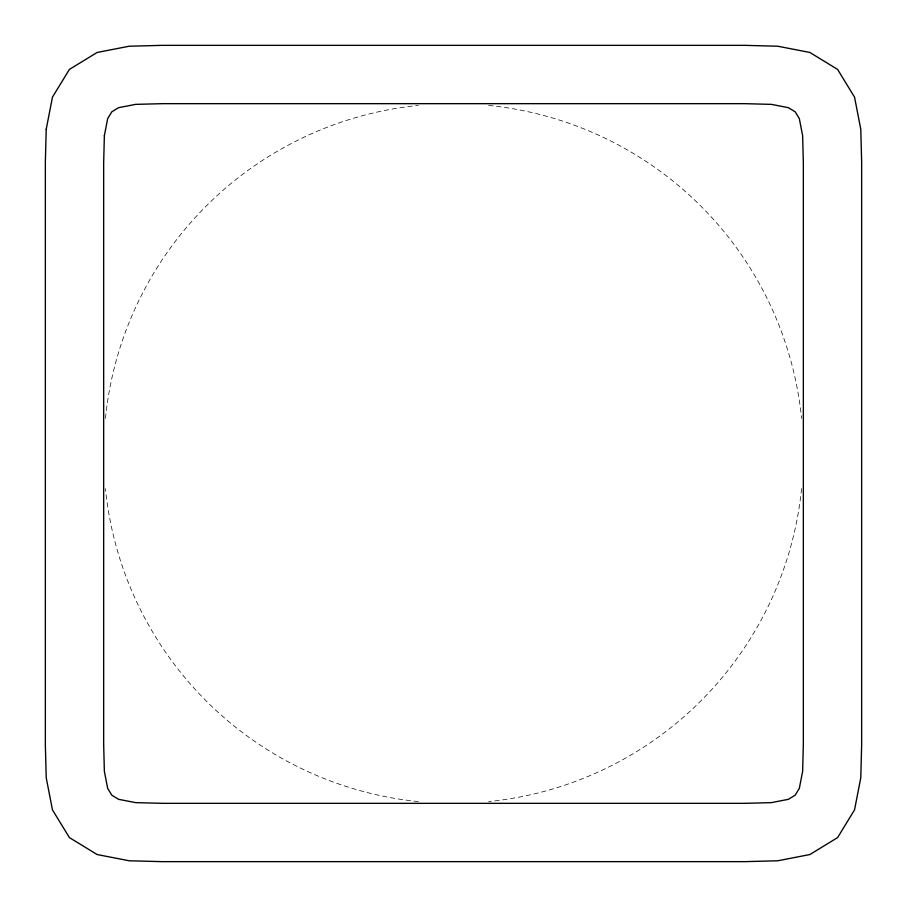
<?xml version="1.0" encoding="UTF-8"?>
<svg xmlns="http://www.w3.org/2000/svg" width="907" height="907" viewBox="0 0 907 907"><rect width="100%" height="100%" fill="white"/><g stroke="black" fill="none" stroke-linecap="round" stroke-linejoin="round"><path stroke-width="0.68" stroke-dasharray="4.54 3.4" d="M801.573 488.612A349.841 349.841 0 0 1 488.612 801.573M418.388 801.573A349.841 349.841 0 0 1 105.427 488.612M105.427 418.388A349.841 349.841 0 0 1 418.388 105.427M488.612 105.427A349.841 349.841 0 0 1 801.573 418.388"/><path stroke-width="1.36" d="M46.223 129.213L45.35 161.968L45.35 745.032L46.223 777.787L52.459 809.872L69.408 837.592L97.128 854.541L129.213 860.777L161.968 861.65L745.032 861.65L777.787 860.777L809.872 854.541L837.592 837.592L854.541 809.872L860.777 777.787L861.65 745.032L861.65 161.968L860.777 129.213L854.541 97.128L837.592 69.408L809.872 52.459L777.787 46.223L745.032 45.35L161.968 45.35L129.213 46.223L97.128 52.459L69.408 69.408L52.459 97.128L46.223 129.213M104.373 135.585L103.659 162.738L103.659 744.262L104.373 771.415L107.684 788.421L111.822 795.178L118.579 799.316L135.585 802.627L162.738 803.341L744.262 803.341L771.415 802.627L788.421 799.316L795.178 795.178L799.316 788.421L802.627 771.415L803.341 744.262L803.341 162.738L802.627 135.585L799.316 118.579L795.178 111.822L788.421 107.684L771.415 104.373L744.262 103.659L162.738 103.659L135.585 104.373L118.579 107.684L111.822 111.822L107.684 118.579L104.373 135.585"/></g></svg>
